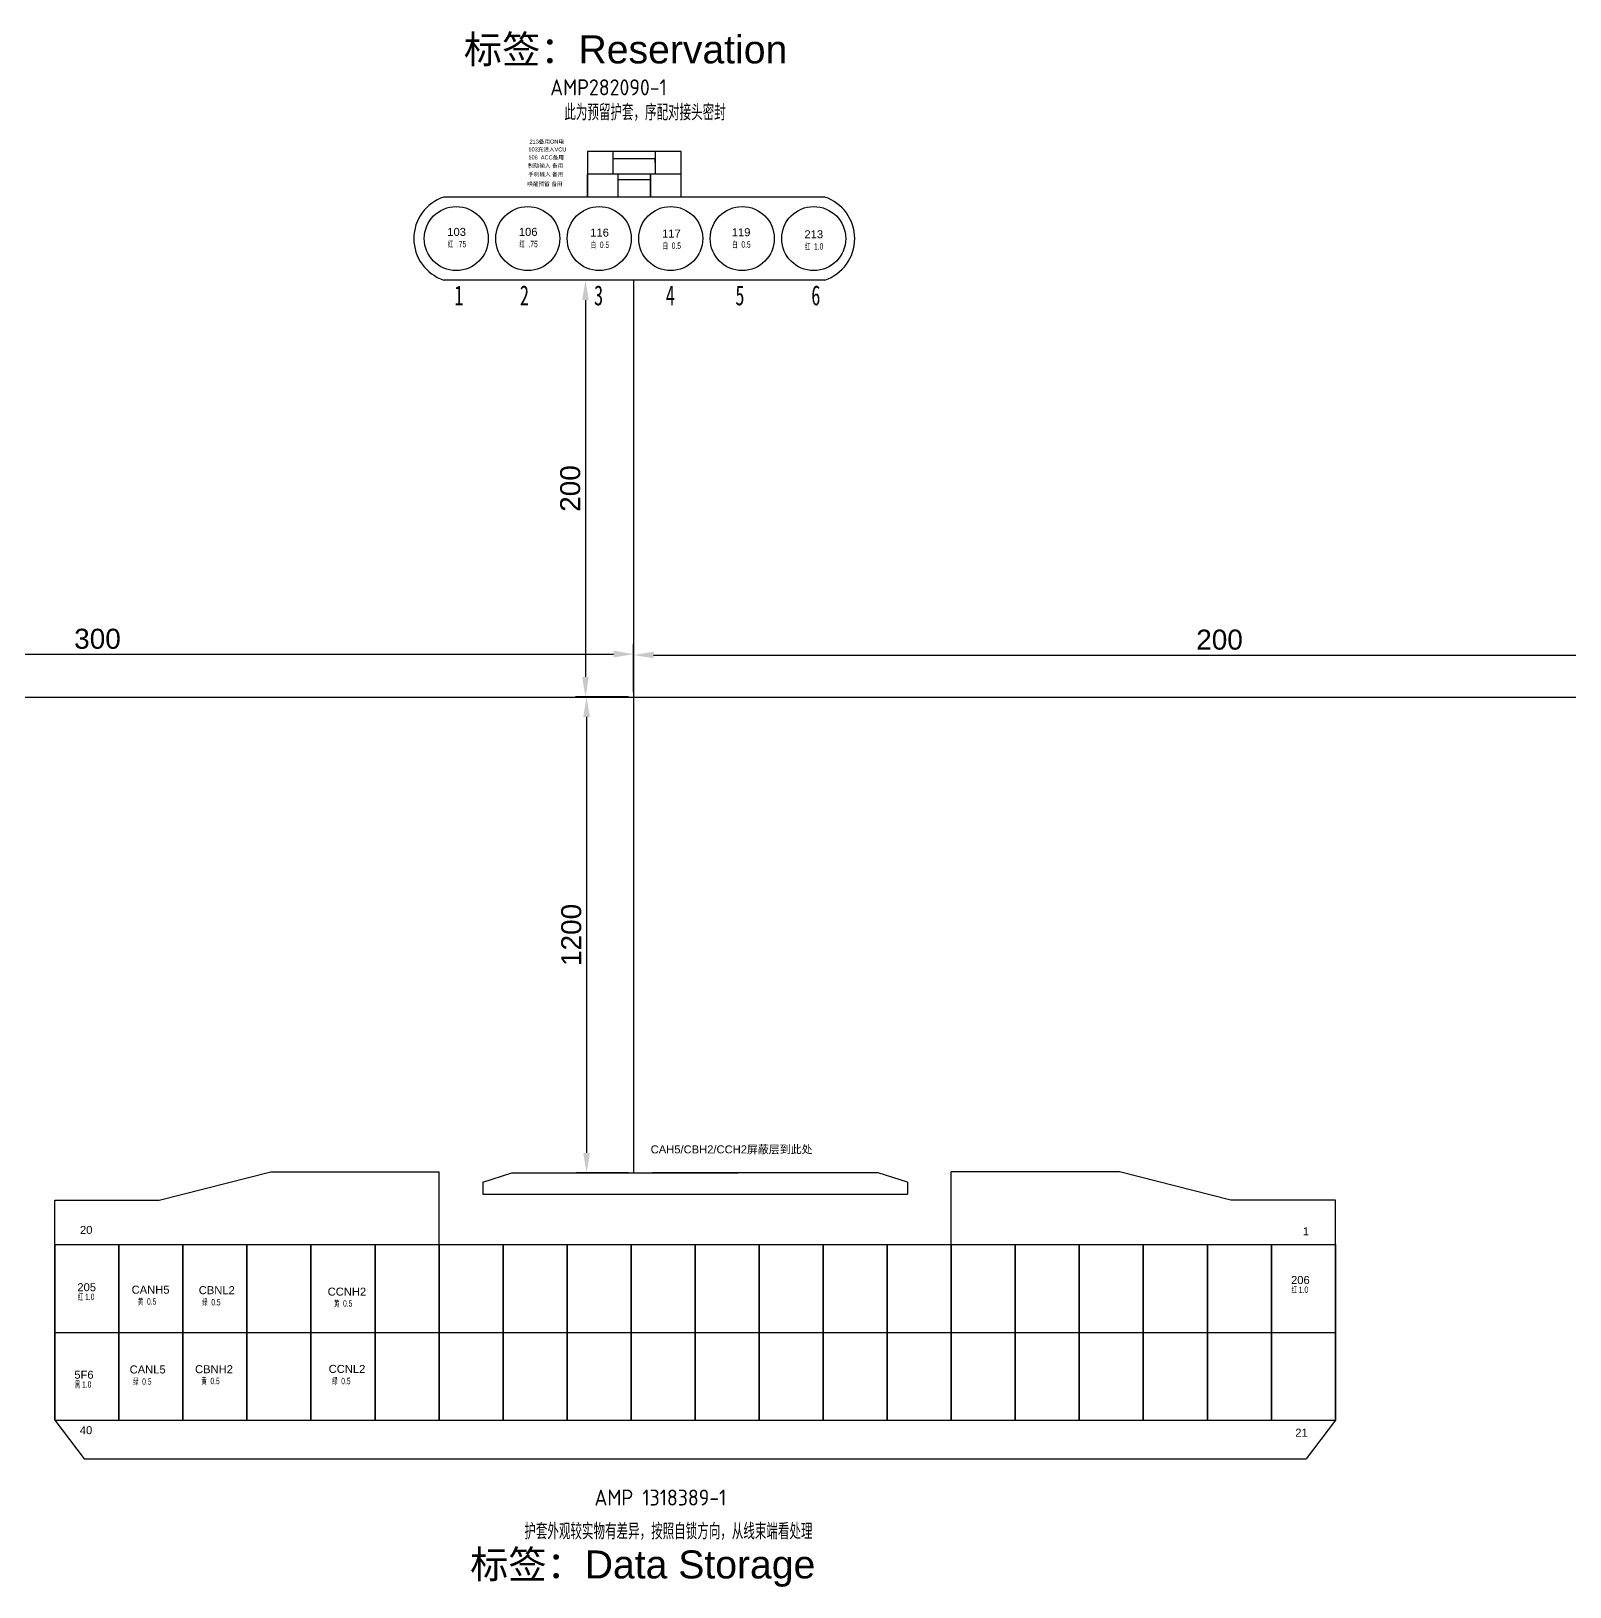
# Model space of a CAD drawing. Header units: millimetres. Extents: x 62 to 1873, y 998 to 1938.
# Drawn here: x 838.3 to 1030.5, y 1200.1 to 1394.5 of the extents above; entities that cross this region are included whole.
import ezdxf

# ---------------------------------------------------------------- set-up
doc = ezdxf.new("R2010")
doc.units = ezdxf.units.MM
doc.layers.add('AM60', color=3, linetype='Continuous', lineweight=25)
doc.layers.add('孔名层', color=1, linetype='Continuous')
doc.layers.add('线色线径', color=1, linetype='Continuous')
doc.styles.add('FST', font='', dxfattribs={"width": 0.67})
doc.styles.add('ISO Proportional', font='isocp.shx', dxfattribs={"bigfont": 'gbcbig.shx'})
doc.styles.get("Standard").update_dxf_attribs({"font": 'arial.ttf'})
doc.styles.get('FST').set_extended_font_data('FangSong_GB2312')
doc.dimstyles.new('ISO-25', dxfattribs={"dimtxt": 2.5, "dimasz": 2.5, "dimexe": 1.25, "dimexo": 0.625, "dimtad": 1, "dimtxsty": 'Standard', "dimcen": 2.5, "dimadec": 0, "dimazin": 0, "dimtfac": 1, "dimtmove": 0, "dimatfit": 3, "dimfxl": 1, "dimarcsym": 0})

# ---------------------------------------------------------------- blocks, each defined once
blk = doc.blocks.new('A$C39e1c2a3')
at = {"color": 3}
for p, q in [((13.05, 32.3), (26.99, 35.83)), ((26.99, 35.83), (48, 35.83)), ((48, 26.75), (48, 35.83)), ((53.46, 34.57), (57.11, 35.72)), ((57.11, 35.72), (85.34, 35.72)), ((102.89, 35.72), (74.66, 35.72)), ((106.54, 34.57), (102.89, 35.72)), ((112, 26.75), (112, 35.83)), ((133.01, 35.83), (112, 35.83)), ((146.95, 32.3), (133.01, 35.83)), ((53.46, 34.57), (53.46, 33.08)), ((106.54, 33.08), (53.46, 33.08)), ((106.54, 34.57), (106.54, 33.08)), ((0, 32.3), (3.74, 32.3)), ((0, 26.75), (0, 32.3)), ((3.74, 32.3), (13.05, 32.3)), ((156.26, 32.3), (146.95, 32.3)), ((160, 32.3), (156.26, 32.3)), ((160, 26.75), (160, 32.3)), ((0, 15.78), (0, 26.75)), ((0, 26.75), (0, 15.78)), ((0, 15.78), (0, 26.75)), ((0, 26.75), (0, 15.78)), ((0, 26.75), (0, 15.78)), ((0, 15.78), (0, 26.75)), ((0, 26.75), (0, 15.78)), ((0, 15.78), (0, 26.75)), ((0, 26.75), (0, 15.78)), ((0, 26.75), (0, 15.78)), ((0, 15.78), (0, 26.75)), ((0, 26.75), (0, 15.78)), ((0, 15.78), (0, 26.75)), ((0, 26.75), (0, 15.78)), ((0, 26.75), (0, 15.78)), ((8, 26.75), (0, 26.75)), ((8, 15.78), (8, 26.75)), ((8, 26.75), (8, 15.78)), ((8, 15.78), (8, 26.75)), ((8, 26.75), (8, 15.78)), ((8, 26.75), (8, 15.78)), ((8, 15.78), (8, 26.75)), ((8, 26.75), (8, 15.78)), ((8, 15.78), (8, 26.75)), ((8, 26.75), (8, 15.78)), ((8, 26.75), (8, 15.78)), ((8, 15.78), (8, 26.75)), ((8, 26.75), (8, 15.78)), ((8, 15.78), (8, 26.75)), ((8, 26.75), (8, 15.78)), ((8, 26.75), (8, 15.78)), ((8, 15.78), (8, 26.75)), ((8, 26.75), (8, 15.78)), ((8, 15.78), (8, 26.75)), ((8, 26.75), (8, 15.78)), ((8, 26.75), (8, 15.78)), ((16, 26.75), (8, 26.75)), ((16, 15.78), (16, 26.75)), ((16, 26.75), (16, 15.78)), ((16, 15.78), (16, 26.75)), ((16, 26.75), (16, 15.78)), ((16, 26.75), (16, 15.78)), ((16, 15.78), (16, 26.75)), ((16, 26.75), (16, 15.78)), ((16, 15.78), (16, 26.75)), ((16, 26.75), (16, 15.78)), ((16, 26.75), (16, 15.78)), ((16, 15.78), (16, 26.75)), ((16, 26.75), (16, 15.78)), ((16, 15.78), (16, 26.75)), ((16, 26.75), (16, 15.78)), ((16, 26.75), (16, 15.78)), ((16, 15.78), (16, 26.75)), ((16, 26.75), (16, 15.78)), ((16, 15.78), (16, 26.75)), ((16, 26.75), (16, 15.78)), ((16, 26.75), (16, 15.78)), ((24, 26.75), (16, 26.75)), ((24, 15.78), (24, 26.75)), ((24, 26.75), (24, 15.78)), ((24, 15.78), (24, 26.75)), ((24, 26.75), (24, 15.78)), ((24, 26.75), (24, 15.78)), ((24, 15.78), (24, 26.75)), ((24, 26.75), (24, 15.78)), ((24, 15.78), (24, 26.75)), ((24, 26.75), (24, 15.78)), ((24, 26.75), (24, 15.78)), ((24, 15.78), (24, 26.75)), ((24, 26.75), (24, 15.78)), ((24, 15.78), (24, 26.75)), ((24, 26.75), (24, 15.78)), ((24, 26.75), (24, 15.78)), ((24, 15.78), (24, 26.75)), ((24, 26.75), (24, 15.78)), ((24, 15.78), (24, 26.75)), ((24, 26.75), (24, 15.78)), ((24, 26.75), (24, 15.78)), ((32, 26.75), (24, 26.75)), ((32, 15.78), (32, 26.75)), ((32, 26.75), (32, 15.78)), ((32, 15.78), (32, 26.75)), ((32, 26.75), (32, 15.78)), ((32, 26.75), (32, 15.78)), ((32, 15.78), (32, 26.75)), ((32, 26.75), (32, 15.78)), ((32, 15.78), (32, 26.75)), ((32, 26.75), (32, 15.78)), ((32, 26.75), (32, 15.78)), ((32, 15.78), (32, 26.75)), ((32, 26.75), (32, 15.78)), ((32, 15.78), (32, 26.75)), ((32, 26.75), (32, 15.78)), ((32, 26.75), (32, 15.78)), ((32, 15.78), (32, 26.75)), ((32, 26.75), (32, 15.78)), ((32, 15.78), (32, 26.75)), ((32, 26.75), (32, 15.78)), ((32, 26.75), (32, 15.78)), ((40, 26.75), (32, 26.75)), ((40, 15.78), (40, 26.75)), ((40, 26.75), (40, 15.78)), ((40, 15.78), (40, 26.75)), ((40, 26.75), (40, 15.78)), ((40, 26.75), (40, 15.78)), ((40, 15.78), (40, 26.75)), ((40, 26.75), (40, 15.78)), ((40, 15.78), (40, 26.75)), ((40, 26.75), (40, 15.78)), ((40, 26.75), (40, 15.78)), ((40, 15.78), (40, 26.75)), ((40, 26.75), (40, 15.78)), ((40, 15.78), (40, 26.75)), ((40, 26.75), (40, 15.78)), ((40, 26.75), (40, 15.78)), ((40, 15.78), (40, 26.75)), ((40, 26.75), (40, 15.78)), ((40, 15.78), (40, 26.75)), ((40, 26.75), (40, 15.78)), ((40, 26.75), (40, 15.78)), ((48, 26.75), (40, 26.75)), ((48, 15.78), (48, 26.75)), ((48, 26.75), (48, 15.78)), ((48, 15.78), (48, 26.75)), ((48, 26.75), (48, 15.78)), ((48, 26.75), (48, 15.78)), ((48, 15.78), (48, 26.75)), ((48, 26.75), (48, 15.78)), ((48, 15.78), (48, 26.75)), ((48, 26.75), (48, 15.78)), ((48, 26.75), (48, 15.78)), ((48, 15.78), (48, 26.75)), ((48, 26.75), (48, 15.78)), ((48, 15.78), (48, 26.75)), ((48, 26.75), (48, 15.78)), ((48, 26.75), (48, 15.78)), ((48, 15.78), (48, 26.75)), ((48, 26.75), (48, 15.78)), ((48, 15.78), (48, 26.75)), ((48, 26.75), (48, 15.78)), ((48, 26.75), (48, 15.78)), ((56, 26.75), (48, 26.75)), ((56, 15.78), (56, 26.75)), ((56, 26.75), (56, 15.78)), ((56, 15.78), (56, 26.75)), ((56, 26.75), (56, 15.78)), ((56, 26.75), (56, 15.78)), ((56, 15.78), (56, 26.75)), ((56, 26.75), (56, 15.78)), ((56, 15.78), (56, 26.75)), ((56, 26.75), (56, 15.78)), ((56, 26.75), (56, 15.78)), ((56, 15.78), (56, 26.75)), ((56, 26.75), (56, 15.78)), ((56, 15.78), (56, 26.75)), ((56, 26.75), (56, 15.78)), ((56, 26.75), (56, 15.78)), ((56, 15.78), (56, 26.75)), ((56, 26.75), (56, 15.78)), ((56, 15.78), (56, 26.75)), ((56, 26.75), (56, 15.78)), ((56, 26.75), (56, 15.78)), ((64, 26.75), (56, 26.75)), ((64, 15.78), (64, 26.75)), ((64, 26.75), (64, 15.78)), ((64, 15.78), (64, 26.75)), ((64, 26.75), (64, 15.78)), ((64, 26.75), (64, 15.78)), ((64, 15.78), (64, 26.75)), ((64, 26.75), (64, 15.78)), ((64, 15.78), (64, 26.75)), ((64, 26.75), (64, 15.78)), ((64, 26.75), (64, 15.78)), ((64, 15.78), (64, 26.75)), ((64, 26.75), (64, 15.78)), ((64, 15.78), (64, 26.75)), ((64, 26.75), (64, 15.78)), ((64, 26.75), (64, 15.78)), ((64, 15.78), (64, 26.75)), ((64, 26.75), (64, 15.78)), ((64, 15.78), (64, 26.75)), ((64, 26.75), (64, 15.78)), ((64, 26.75), (64, 15.78)), ((72, 26.75), (64, 26.75)), ((72, 15.78), (72, 26.75)), ((72, 26.75), (72, 15.78)), ((72, 15.78), (72, 26.75)), ((72, 26.75), (72, 15.78)), ((72, 26.75), (72, 15.78)), ((72, 15.78), (72, 26.75)), ((72, 26.75), (72, 15.78)), ((72, 15.78), (72, 26.75)), ((72, 26.75), (72, 15.78)), ((72, 26.75), (72, 15.78)), ((72, 15.78), (72, 26.75)), ((72, 26.75), (72, 15.78)), ((72, 15.78), (72, 26.75)), ((72, 26.75), (72, 15.78)), ((72, 26.75), (72, 15.78)), ((72, 15.78), (72, 26.75)), ((72, 26.75), (72, 15.78)), ((72, 15.78), (72, 26.75)), ((72, 26.75), (72, 15.78)), ((72, 26.75), (72, 15.78)), ((80, 26.75), (72, 26.75)), ((80, 15.78), (80, 26.75)), ((80, 26.75), (80, 15.78)), ((80, 15.78), (80, 26.75)), ((80, 26.75), (80, 15.78)), ((80, 26.75), (80, 15.78)), ((80, 15.78), (80, 26.75)), ((80, 26.75), (80, 15.78)), ((80, 15.78), (80, 26.75)), ((80, 26.75), (80, 15.78)), ((80, 26.75), (80, 15.78)), ((80, 15.78), (80, 26.75)), ((80, 26.75), (80, 15.78)), ((80, 15.78), (80, 26.75)), ((80, 26.75), (80, 15.78)), ((80, 26.75), (80, 15.78)), ((80, 15.78), (80, 26.75)), ((80, 26.75), (80, 15.78)), ((80, 15.78), (80, 26.75)), ((80, 26.75), (80, 15.78)), ((80, 26.75), (80, 15.78)), ((88, 26.75), (80, 26.75)), ((88, 15.78), (88, 26.75)), ((88, 26.75), (88, 15.78)), ((88, 15.78), (88, 26.75)), ((88, 26.75), (88, 15.78)), ((88, 26.75), (88, 15.78)), ((88, 15.78), (88, 26.75)), ((88, 26.75), (88, 15.78)), ((88, 15.78), (88, 26.75)), ((88, 26.75), (88, 15.78)), ((88, 26.75), (88, 15.78)), ((88, 15.78), (88, 26.75)), ((88, 26.75), (88, 15.78)), ((88, 15.78), (88, 26.75)), ((88, 26.75), (88, 15.78)), ((88, 26.75), (88, 15.78)), ((88, 15.78), (88, 26.75)), ((88, 26.75), (88, 15.78)), ((88, 15.78), (88, 26.75)), ((88, 26.75), (88, 15.78)), ((88, 26.75), (88, 15.78)), ((96, 26.75), (88, 26.75)), ((96, 15.78), (96, 26.75)), ((96, 26.75), (96, 15.78)), ((96, 15.78), (96, 26.75)), ((96, 26.75), (96, 15.78)), ((96, 26.75), (96, 15.78)), ((96, 15.78), (96, 26.75)), ((96, 26.75), (96, 15.78)), ((96, 15.78), (96, 26.75)), ((96, 26.75), (96, 15.78)), ((96, 26.75), (96, 15.78)), ((96, 15.78), (96, 26.75)), ((96, 26.75), (96, 15.78)), ((96, 15.78), (96, 26.75)), ((96, 26.75), (96, 15.78)), ((96, 26.75), (96, 15.78)), ((96, 15.78), (96, 26.75)), ((96, 26.75), (96, 15.78)), ((96, 15.78), (96, 26.75)), ((96, 26.75), (96, 15.78)), ((96, 26.75), (96, 15.78)), ((104, 26.75), (96, 26.75)), ((104, 15.78), (104, 26.75)), ((104, 26.75), (104, 15.78)), ((104, 15.78), (104, 26.75)), ((104, 26.75), (104, 15.78)), ((104, 26.75), (104, 15.78)), ((104, 15.78), (104, 26.75)), ((104, 26.75), (104, 15.78)), ((104, 15.78), (104, 26.75)), ((104, 26.75), (104, 15.78)), ((104, 26.75), (104, 15.78)), ((104, 15.78), (104, 26.75)), ((104, 26.75), (104, 15.78)), ((104, 15.78), (104, 26.75)), ((104, 26.75), (104, 15.78)), ((104, 26.75), (104, 15.78)), ((104, 15.78), (104, 26.75)), ((104, 26.75), (104, 15.78)), ((104, 15.78), (104, 26.75)), ((104, 26.75), (104, 15.78)), ((104, 26.75), (104, 15.78)), ((112, 26.75), (104, 26.75)), ((112, 15.78), (112, 26.75)), ((112, 26.75), (112, 15.78)), ((112, 15.78), (112, 26.75)), ((112, 26.75), (112, 15.78)), ((112, 26.75), (112, 15.78)), ((112, 15.78), (112, 26.75)), ((112, 26.75), (112, 15.78)), ((112, 15.78), (112, 26.75)), ((112, 26.75), (112, 15.78)), ((112, 26.75), (112, 15.78)), ((112, 15.78), (112, 26.75)), ((112, 26.75), (112, 15.78)), ((112, 15.78), (112, 26.75)), ((112, 26.75), (112, 15.78)), ((112, 26.75), (112, 15.78)), ((112, 15.78), (112, 26.75)), ((112, 26.75), (112, 15.78)), ((112, 15.78), (112, 26.75)), ((112, 26.75), (112, 15.78)), ((112, 26.75), (112, 15.78)), ((120, 26.75), (112, 26.75)), ((120, 15.78), (120, 26.75)), ((120, 26.75), (120, 15.78)), ((120, 15.78), (120, 26.75)), ((120, 26.75), (120, 15.78)), ((120, 26.75), (120, 15.78)), ((120, 15.78), (120, 26.75)), ((120, 26.75), (120, 15.78)), ((120, 15.78), (120, 26.75)), ((120, 26.75), (120, 15.78)), ((120, 26.75), (120, 15.78)), ((120, 15.78), (120, 26.75)), ((120, 26.75), (120, 15.78)), ((120, 15.78), (120, 26.75)), ((120, 26.75), (120, 15.78)), ((120, 26.75), (120, 15.78)), ((120, 15.78), (120, 26.75)), ((120, 26.75), (120, 15.78)), ((120, 15.78), (120, 26.75)), ((120, 26.75), (120, 15.78)), ((120, 26.75), (120, 15.78)), ((128, 26.75), (120, 26.75)), ((128, 15.78), (128, 26.75)), ((128, 26.75), (128, 15.78)), ((128, 15.78), (128, 26.75)), ((128, 26.75), (128, 15.78)), ((128, 26.75), (128, 15.78)), ((128, 15.78), (128, 26.75)), ((128, 26.75), (128, 15.78)), ((128, 15.78), (128, 26.75)), ((128, 26.75), (128, 15.78)), ((128, 26.75), (128, 15.78)), ((128, 15.78), (128, 26.75)), ((128, 26.75), (128, 15.78)), ((128, 15.78), (128, 26.75)), ((128, 26.75), (128, 15.78)), ((128, 26.75), (128, 15.78)), ((128, 15.78), (128, 26.75)), ((128, 26.75), (128, 15.78)), ((128, 15.78), (128, 26.75)), ((128, 26.75), (128, 15.78)), ((128, 26.75), (128, 15.78)), ((136, 26.75), (128, 26.75)), ((136, 15.78), (136, 26.75)), ((136, 26.75), (136, 15.78)), ((136, 15.78), (136, 26.75)), ((136, 26.75), (136, 15.78)), ((136, 26.75), (136, 15.78)), ((136, 15.78), (136, 26.75)), ((136, 26.75), (136, 15.78)), ((136, 15.78), (136, 26.75)), ((136, 26.75), (136, 15.78)), ((136, 26.75), (136, 15.78)), ((136, 15.78), (136, 26.75)), ((136, 26.75), (136, 15.78)), ((136, 15.78), (136, 26.75)), ((136, 26.75), (136, 15.78)), ((136, 26.75), (136, 15.78)), ((136, 15.78), (136, 26.75)), ((136, 26.75), (136, 15.78)), ((136, 15.78), (136, 26.75)), ((136, 26.75), (136, 15.78)), ((136, 26.75), (136, 15.78)), ((144, 15.78), (144, 26.75)), ((144, 26.75), (144, 15.78)), ((144, 15.78), (144, 26.75)), ((144, 26.75), (144, 15.78)), ((144, 26.75), (144, 15.78)), ((144, 15.78), (144, 26.75)), ((144, 26.75), (144, 15.78)), ((144, 15.78), (144, 26.75)), ((144, 26.75), (144, 15.78)), ((144, 26.75), (144, 15.78)), ((144, 15.78), (144, 26.75)), ((144, 26.75), (144, 15.78)), ((144, 15.78), (144, 26.75)), ((144, 26.75), (144, 15.78)), ((144, 26.75), (144, 15.78)), ((144, 15.78), (144, 26.75)), ((144, 26.75), (144, 15.78)), ((144, 15.78), (144, 26.75)), ((144, 26.75), (144, 15.78)), ((144, 26.75), (144, 15.78)), ((152, 26.75), (144, 26.75)), ((152, 15.78), (152, 26.75)), ((152, 26.75), (152, 15.78)), ((152, 15.78), (152, 26.75)), ((152, 26.75), (152, 15.78)), ((152, 26.75), (152, 15.78)), ((152, 15.78), (152, 26.75)), ((152, 26.75), (152, 15.78)), ((152, 15.78), (152, 26.75)), ((152, 26.75), (152, 15.78)), ((152, 26.75), (152, 15.78)), ((152, 15.78), (152, 26.75)), ((152, 26.75), (152, 15.78)), ((152, 15.78), (152, 26.75)), ((152, 26.75), (152, 15.78)), ((152, 26.75), (152, 15.78)), ((152, 15.78), (152, 26.75)), ((152, 26.75), (152, 15.78)), ((152, 15.78), (152, 26.75)), ((152, 26.75), (152, 15.78)), ((152, 26.75), (152, 15.78)), ((160, 26.75), (152, 26.75)), ((160, 15.78), (160, 26.75)), ((160, 26.75), (160, 15.78)), ((160, 15.78), (160, 26.75)), ((160, 26.75), (160, 15.78)), ((160, 26.75), (160, 15.78)), ((8, 15.78), (0, 15.78)), ((0, 15.78), (0, 4.82)), ((0, 4.82), (0, 15.78)), ((0, 15.78), (0, 4.82)), ((0, 4.82), (0, 15.78)), ((0, 4.82), (0, 15.78)), ((8, 15.78), (0, 15.78)), ((0, 15.78), (0, 4.82)), ((0, 4.82), (0, 15.78)), ((0, 15.78), (0, 4.82)), ((0, 4.82), (0, 15.78)), ((0, 4.82), (0, 15.78)), ((0, 15.78), (0, 4.82)), ((0, 4.82), (0, 15.78)), ((0, 15.78), (0, 4.82)), ((0, 4.82), (0, 15.78)), ((0, 4.82), (0, 15.78)), ((8, 15.78), (0, 15.78)), ((8, 15.78), (0, 15.78)), ((8, 15.78), (8, 4.82)), ((8, 4.82), (8, 15.78)), ((8, 15.78), (8, 4.82)), ((8, 4.82), (8, 15.78)), ((8, 4.82), (8, 15.78)), ((16, 15.78), (8, 15.78)), ((8, 15.78), (8, 4.82)), ((8, 4.82), (8, 15.78)), ((8, 15.78), (8, 4.82)), ((8, 4.82), (8, 15.78)), ((8, 4.82), (8, 15.78)), ((16, 15.78), (8, 15.78)), ((8, 15.78), (8, 4.82)), ((8, 4.82), (8, 15.78)), ((8, 15.78), (8, 4.82)), ((8, 4.82), (8, 15.78)), ((8, 4.82), (8, 15.78)), ((8, 15.78), (8, 4.82)), ((8, 4.82), (8, 15.78)), ((8, 15.78), (8, 4.82)), ((8, 4.82), (8, 15.78)), ((8, 4.82), (8, 15.78)), ((16, 15.78), (8, 15.78)), ((16, 15.78), (8, 15.78)), ((16, 15.78), (16, 4.82)), ((16, 4.82), (16, 15.78)), ((16, 15.78), (16, 4.82)), ((16, 4.82), (16, 15.78)), ((16, 4.82), (16, 15.78)), ((24, 15.78), (16, 15.78)), ((16, 15.78), (16, 4.82)), ((16, 4.82), (16, 15.78)), ((16, 15.78), (16, 4.82)), ((16, 4.82), (16, 15.78)), ((16, 4.82), (16, 15.78)), ((24, 15.78), (16, 15.78)), ((16, 15.78), (16, 4.82)), ((16, 4.82), (16, 15.78)), ((16, 15.78), (16, 4.82)), ((16, 4.82), (16, 15.78)), ((16, 4.82), (16, 15.78)), ((16, 15.78), (16, 4.82)), ((16, 4.82), (16, 15.78)), ((16, 15.78), (16, 4.82)), ((16, 4.82), (16, 15.78)), ((16, 4.82), (16, 15.78)), ((24, 15.78), (16, 15.78)), ((24, 15.78), (16, 15.78)), ((24, 15.78), (24, 4.82)), ((24, 4.82), (24, 15.78)), ((24, 15.78), (24, 4.82)), ((24, 4.82), (24, 15.78)), ((24, 4.82), (24, 15.78)), ((32, 15.78), (24, 15.78)), ((24, 15.78), (24, 4.82)), ((24, 4.82), (24, 15.78)), ((24, 15.78), (24, 4.82)), ((24, 4.82), (24, 15.78)), ((24, 4.82), (24, 15.78)), ((32, 15.78), (24, 15.78)), ((24, 15.78), (24, 4.82)), ((24, 4.82), (24, 15.78)), ((24, 15.78), (24, 4.82)), ((24, 4.82), (24, 15.78)), ((24, 4.82), (24, 15.78)), ((24, 15.78), (24, 4.82)), ((24, 4.82), (24, 15.78)), ((24, 15.78), (24, 4.82)), ((24, 4.82), (24, 15.78)), ((24, 4.82), (24, 15.78)), ((32, 15.78), (24, 15.78)), ((32, 15.78), (24, 15.78)), ((32, 15.78), (32, 4.82)), ((32, 4.82), (32, 15.78)), ((32, 15.78), (32, 4.82)), ((32, 4.82), (32, 15.78)), ((32, 4.82), (32, 15.78)), ((40, 15.78), (32, 15.78)), ((32, 15.78), (32, 4.82)), ((32, 4.82), (32, 15.78)), ((32, 15.78), (32, 4.82)), ((32, 4.82), (32, 15.78)), ((32, 4.82), (32, 15.78)), ((40, 15.78), (32, 15.78)), ((32, 15.78), (32, 4.82)), ((32, 4.82), (32, 15.78)), ((32, 15.78), (32, 4.82)), ((32, 4.82), (32, 15.78)), ((32, 4.82), (32, 15.78)), ((32, 15.78), (32, 4.82)), ((32, 4.82), (32, 15.78)), ((32, 15.78), (32, 4.82)), ((32, 4.82), (32, 15.78)), ((32, 4.82), (32, 15.78)), ((40, 15.78), (32, 15.78)), ((40, 15.78), (32, 15.78)), ((40, 15.78), (40, 4.82)), ((40, 4.82), (40, 15.78)), ((40, 15.78), (40, 4.82)), ((40, 4.82), (40, 15.78)), ((40, 4.82), (40, 15.78)), ((48, 15.78), (40, 15.78)), ((40, 15.78), (40, 4.82)), ((40, 4.82), (40, 15.78)), ((40, 15.78), (40, 4.82)), ((40, 4.82), (40, 15.78)), ((40, 4.82), (40, 15.78)), ((48, 15.78), (40, 15.78)), ((40, 15.78), (40, 4.82)), ((40, 4.82), (40, 15.78)), ((40, 15.78), (40, 4.82)), ((40, 4.82), (40, 15.78)), ((40, 4.82), (40, 15.78)), ((40, 15.78), (40, 4.82)), ((40, 4.82), (40, 15.78)), ((40, 15.78), (40, 4.82)), ((40, 4.82), (40, 15.78)), ((40, 4.82), (40, 15.78)), ((48, 15.78), (40, 15.78)), ((48, 15.78), (40, 15.78)), ((48, 15.78), (48, 4.82)), ((48, 4.82), (48, 15.78)), ((48, 15.78), (48, 4.82)), ((48, 4.82), (48, 15.78)), ((48, 4.82), (48, 15.78)), ((56, 15.78), (48, 15.78)), ((48, 15.78), (48, 4.82)), ((48, 4.82), (48, 15.78)), ((48, 15.78), (48, 4.82)), ((48, 4.82), (48, 15.78)), ((48, 4.82), (48, 15.78)), ((56, 15.78), (48, 15.78)), ((48, 15.78), (48, 4.82)), ((48, 4.82), (48, 15.78)), ((48, 15.78), (48, 4.82)), ((48, 4.82), (48, 15.78)), ((48, 4.82), (48, 15.78)), ((48, 15.78), (48, 4.82)), ((48, 4.82), (48, 15.78)), ((48, 15.78), (48, 4.82)), ((48, 4.82), (48, 15.78)), ((48, 4.82), (48, 15.78)), ((56, 15.78), (48, 15.78)), ((56, 15.78), (48, 15.78)), ((56, 15.78), (56, 4.82)), ((56, 4.82), (56, 15.78)), ((56, 15.78), (56, 4.82)), ((56, 4.82), (56, 15.78)), ((56, 4.82), (56, 15.78)), ((64, 15.78), (56, 15.78)), ((56, 15.78), (56, 4.82)), ((56, 4.82), (56, 15.78)), ((56, 15.78), (56, 4.82)), ((56, 4.82), (56, 15.78)), ((56, 4.82), (56, 15.78)), ((64, 15.78), (56, 15.78)), ((56, 15.78), (56, 4.82)), ((56, 4.82), (56, 15.78)), ((56, 15.78), (56, 4.82)), ((56, 4.82), (56, 15.78)), ((56, 4.82), (56, 15.78)), ((56, 15.78), (56, 4.82)), ((56, 4.82), (56, 15.78)), ((56, 15.78), (56, 4.82)), ((56, 4.82), (56, 15.78)), ((56, 4.82), (56, 15.78)), ((64, 15.78), (56, 15.78)), ((64, 15.78), (56, 15.78)), ((64, 15.78), (64, 4.82)), ((64, 4.82), (64, 15.78)), ((64, 15.78), (64, 4.82)), ((64, 4.82), (64, 15.78)), ((64, 4.82), (64, 15.78)), ((72, 15.78), (64, 15.78)), ((64, 15.78), (64, 4.82)), ((64, 4.82), (64, 15.78)), ((64, 15.78), (64, 4.82)), ((64, 4.82), (64, 15.78)), ((64, 4.82), (64, 15.78)), ((72, 15.78), (64, 15.78)), ((64, 15.78), (64, 4.82)), ((64, 4.82), (64, 15.78)), ((64, 15.78), (64, 4.82)), ((64, 4.82), (64, 15.78)), ((64, 4.82), (64, 15.78)), ((64, 15.78), (64, 4.82)), ((64, 4.82), (64, 15.78)), ((64, 15.78), (64, 4.82)), ((64, 4.82), (64, 15.78)), ((64, 4.82), (64, 15.78)), ((72, 15.78), (64, 15.78)), ((72, 15.78), (64, 15.78)), ((72, 15.78), (72, 4.82)), ((72, 4.82), (72, 15.78)), ((72, 15.78), (72, 4.82)), ((72, 4.82), (72, 15.78)), ((72, 4.82), (72, 15.78)), ((80, 15.78), (72, 15.78)), ((72, 15.78), (72, 4.82)), ((72, 4.82), (72, 15.78)), ((72, 15.78), (72, 4.82)), ((72, 4.82), (72, 15.78)), ((72, 4.82), (72, 15.78)), ((80, 15.78), (72, 15.78)), ((72, 15.78), (72, 4.82)), ((72, 4.82), (72, 15.78)), ((72, 15.78), (72, 4.82)), ((72, 4.82), (72, 15.78)), ((72, 4.82), (72, 15.78)), ((72, 15.78), (72, 4.82)), ((72, 4.82), (72, 15.78)), ((72, 15.78), (72, 4.82)), ((72, 4.82), (72, 15.78)), ((72, 4.82), (72, 15.78)), ((80, 15.78), (72, 15.78)), ((80, 15.78), (72, 15.78)), ((80, 15.78), (80, 4.82)), ((80, 4.82), (80, 15.78)), ((80, 15.78), (80, 4.82)), ((80, 4.82), (80, 15.78)), ((80, 4.82), (80, 15.78)), ((88, 15.78), (80, 15.78)), ((80, 15.78), (80, 4.82)), ((80, 4.82), (80, 15.78)), ((80, 15.78), (80, 4.82)), ((80, 4.82), (80, 15.78)), ((80, 4.82), (80, 15.78)), ((88, 15.78), (80, 15.78)), ((80, 15.78), (80, 4.82)), ((80, 4.82), (80, 15.78)), ((80, 15.78), (80, 4.82)), ((80, 4.82), (80, 15.78)), ((80, 4.82), (80, 15.78)), ((80, 15.78), (80, 4.82)), ((80, 4.82), (80, 15.78)), ((80, 15.78), (80, 4.82)), ((80, 4.82), (80, 15.78)), ((80, 4.82), (80, 15.78)), ((88, 15.78), (80, 15.78)), ((88, 15.78), (80, 15.78)), ((88, 15.78), (88, 4.82)), ((88, 4.82), (88, 15.78)), ((88, 15.78), (88, 4.82)), ((88, 4.82), (88, 15.78)), ((88, 4.82), (88, 15.78)), ((96, 15.78), (88, 15.78)), ((88, 15.78), (88, 4.82)), ((88, 4.82), (88, 15.78)), ((88, 15.78), (88, 4.82)), ((88, 4.82), (88, 15.78)), ((88, 4.82), (88, 15.78)), ((96, 15.78), (88, 15.78)), ((88, 15.78), (88, 4.82)), ((88, 4.82), (88, 15.78)), ((88, 15.78), (88, 4.82)), ((88, 4.82), (88, 15.78)), ((88, 4.82), (88, 15.78)), ((88, 15.78), (88, 4.82)), ((88, 4.82), (88, 15.78)), ((88, 15.78), (88, 4.82)), ((88, 4.82), (88, 15.78)), ((88, 4.82), (88, 15.78)), ((96, 15.78), (88, 15.78)), ((96, 15.78), (88, 15.78)), ((96, 15.78), (96, 4.82)), ((96, 4.82), (96, 15.78)), ((96, 15.78), (96, 4.82)), ((96, 4.82), (96, 15.78)), ((96, 4.82), (96, 15.78)), ((104, 15.78), (96, 15.78)), ((96, 15.78), (96, 4.82)), ((96, 4.82), (96, 15.78)), ((96, 15.78), (96, 4.82)), ((96, 4.82), (96, 15.78)), ((96, 4.82), (96, 15.78)), ((104, 15.78), (96, 15.78)), ((96, 15.78), (96, 4.82)), ((96, 4.82), (96, 15.78)), ((96, 15.78), (96, 4.82)), ((96, 4.82), (96, 15.78)), ((96, 4.82), (96, 15.78)), ((96, 15.78), (96, 4.82)), ((96, 4.82), (96, 15.78)), ((96, 15.78), (96, 4.82)), ((96, 4.82), (96, 15.78)), ((96, 4.82), (96, 15.78)), ((104, 15.78), (96, 15.78)), ((104, 15.78), (96, 15.78)), ((104, 15.78), (104, 4.82)), ((104, 4.82), (104, 15.78)), ((104, 15.78), (104, 4.82)), ((104, 4.82), (104, 15.78)), ((104, 4.82), (104, 15.78)), ((112, 15.78), (104, 15.78)), ((104, 15.78), (104, 4.82)), ((104, 4.82), (104, 15.78)), ((104, 15.78), (104, 4.82)), ((104, 4.82), (104, 15.78)), ((104, 4.82), (104, 15.78)), ((112, 15.78), (104, 15.78)), ((104, 15.78), (104, 4.82)), ((104, 4.82), (104, 15.78)), ((104, 15.78), (104, 4.82)), ((104, 4.82), (104, 15.78)), ((104, 4.82), (104, 15.78)), ((104, 15.78), (104, 4.82)), ((104, 4.82), (104, 15.78)), ((104, 15.78), (104, 4.82)), ((104, 4.82), (104, 15.78)), ((104, 4.82), (104, 15.78)), ((112, 15.78), (104, 15.78)), ((112, 15.78), (104, 15.78)), ((112, 15.78), (112, 4.82)), ((112, 4.82), (112, 15.78)), ((112, 15.78), (112, 4.82)), ((112, 4.82), (112, 15.78)), ((112, 4.82), (112, 15.78)), ((120, 15.78), (112, 15.78)), ((112, 15.78), (112, 4.82)), ((112, 4.82), (112, 15.78)), ((112, 15.78), (112, 4.82)), ((112, 4.82), (112, 15.78)), ((112, 4.82), (112, 15.78)), ((120, 15.78), (112, 15.78)), ((112, 15.78), (112, 4.82)), ((112, 4.82), (112, 15.78)), ((112, 15.78), (112, 4.82)), ((112, 4.82), (112, 15.78)), ((112, 4.82), (112, 15.78)), ((112, 15.78), (112, 4.82)), ((112, 4.82), (112, 15.78)), ((112, 15.78), (112, 4.82)), ((112, 4.82), (112, 15.78)), ((112, 4.82), (112, 15.78)), ((120, 15.78), (112, 15.78)), ((120, 15.78), (112, 15.78)), ((120, 15.78), (120, 4.82)), ((120, 4.82), (120, 15.78)), ((120, 15.78), (120, 4.82)), ((120, 4.82), (120, 15.78)), ((120, 4.82), (120, 15.78)), ((128, 15.78), (120, 15.78)), ((120, 15.78), (120, 4.82)), ((120, 4.82), (120, 15.78)), ((120, 15.78), (120, 4.82)), ((120, 4.82), (120, 15.78)), ((120, 4.82), (120, 15.78)), ((128, 15.78), (120, 15.78)), ((120, 15.78), (120, 4.82)), ((120, 4.82), (120, 15.78)), ((120, 15.78), (120, 4.82)), ((120, 4.82), (120, 15.78)), ((120, 4.82), (120, 15.78)), ((120, 15.78), (120, 4.82)), ((120, 4.82), (120, 15.78)), ((120, 15.78), (120, 4.82)), ((120, 4.82), (120, 15.78)), ((120, 4.82), (120, 15.78)), ((128, 15.78), (120, 15.78)), ((128, 15.78), (120, 15.78)), ((128, 15.78), (128, 4.82)), ((128, 4.82), (128, 15.78)), ((128, 15.78), (128, 4.82)), ((128, 4.82), (128, 15.78)), ((128, 4.82), (128, 15.78)), ((136, 15.78), (128, 15.78)), ((128, 15.78), (128, 4.82)), ((128, 4.82), (128, 15.78)), ((128, 15.78), (128, 4.82)), ((128, 4.82), (128, 15.78)), ((128, 4.82), (128, 15.78)), ((136, 15.78), (128, 15.78)), ((128, 15.78), (128, 4.82)), ((128, 4.82), (128, 15.78)), ((128, 15.78), (128, 4.82)), ((128, 4.82), (128, 15.78)), ((128, 4.82), (128, 15.78)), ((128, 15.78), (128, 4.82)), ((128, 4.82), (128, 15.78)), ((128, 15.78), (128, 4.82)), ((128, 4.82), (128, 15.78)), ((128, 4.82), (128, 15.78)), ((136, 15.78), (128, 15.78)), ((136, 15.78), (128, 15.78)), ((136, 15.78), (136, 4.82)), ((136, 4.82), (136, 15.78)), ((136, 15.78), (136, 4.82)), ((136, 4.82), (136, 15.78)), ((136, 4.82), (136, 15.78)), ((144, 15.78), (136, 15.78)), ((136, 15.78), (136, 4.82)), ((136, 4.82), (136, 15.78)), ((136, 15.78), (136, 4.82)), ((136, 4.82), (136, 15.78)), ((136, 4.82), (136, 15.78)), ((144, 15.78), (136, 15.78)), ((136, 15.78), (136, 4.82)), ((136, 4.82), (136, 15.78)), ((136, 15.78), (136, 4.82)), ((136, 4.82), (136, 15.78)), ((136, 4.82), (136, 15.78)), ((136, 15.78), (136, 4.82)), ((136, 4.82), (136, 15.78)), ((136, 15.78), (136, 4.82)), ((136, 4.82), (136, 15.78)), ((136, 4.82), (136, 15.78)), ((144, 15.78), (136, 15.78)), ((144, 15.78), (136, 15.78)), ((144, 15.78), (144, 4.82)), ((144, 4.82), (144, 15.78)), ((144, 15.78), (144, 4.82)), ((144, 4.82), (144, 15.78)), ((144, 4.82), (144, 15.78)), ((152, 15.78), (144, 15.78)), ((144, 15.78), (144, 4.82)), ((144, 4.82), (144, 15.78)), ((144, 15.78), (144, 4.82)), ((144, 4.82), (144, 15.78)), ((144, 4.82), (144, 15.78)), ((152, 15.78), (144, 15.78)), ((144, 15.78), (144, 4.82)), ((144, 4.82), (144, 15.78)), ((144, 15.78), (144, 4.82)), ((144, 4.82), (144, 15.78)), ((144, 4.82), (144, 15.78)), ((144, 15.78), (144, 4.82)), ((144, 4.82), (144, 15.78)), ((144, 15.78), (144, 4.82)), ((144, 4.82), (144, 15.78)), ((144, 4.82), (144, 15.78)), ((152, 15.78), (144, 15.78)), ((152, 15.78), (144, 15.78)), ((152, 15.78), (152, 4.82)), ((152, 4.82), (152, 15.78)), ((152, 15.78), (152, 4.82)), ((152, 4.82), (152, 15.78)), ((152, 4.82), (152, 15.78)), ((160, 15.78), (152, 15.78)), ((152, 15.78), (152, 4.82)), ((152, 4.82), (152, 15.78)), ((152, 15.78), (152, 4.82)), ((152, 4.82), (152, 15.78)), ((152, 4.82), (152, 15.78)), ((160, 15.78), (152, 15.78)), ((152, 15.78), (152, 4.82)), ((152, 4.82), (152, 15.78)), ((152, 15.78), (152, 4.82)), ((152, 4.82), (152, 15.78)), ((152, 4.82), (152, 15.78)), ((152, 15.78), (152, 4.82)), ((152, 4.82), (152, 15.78)), ((152, 15.78), (152, 4.82)), ((152, 4.82), (152, 15.78)), ((152, 4.82), (152, 15.78)), ((160, 15.78), (152, 15.78)), ((160, 15.78), (152, 15.78)), ((160, 15.78), (160, 4.82)), ((160, 4.82), (160, 15.78)), ((160, 15.78), (160, 4.82)), ((160, 4.82), (160, 15.78)), ((160, 4.82), (160, 15.78)), ((0, 4.82), (3.66, 0)), ((8, 4.82), (0, 4.82)), ((40, 4.82), (32, 4.82)), ((48, 4.82), (40, 4.82)), ((56, 4.82), (48, 4.82)), ((64, 4.82), (56, 4.82)), ((72, 4.82), (64, 4.82)), ((80, 4.82), (72, 4.82)), ((88, 4.82), (80, 4.82)), ((96, 4.82), (88, 4.82)), ((104, 4.82), (96, 4.82)), ((112, 4.82), (104, 4.82)), ((120, 4.82), (112, 4.82)), ((128, 4.82), (120, 4.82)), ((136, 4.82), (128, 4.82)), ((160, 4.82), (152, 4.82)), ((160, 4.82), (156.34, 0)), ((156.34, 0), (3.66, 0))]:
    blk.add_line(p, q, dxfattribs=at)
for p, q in [((144, 26.75), (136, 26.75)), ((16, 4.82), (8, 4.82)), ((24, 4.82), (16, 4.82)), ((32, 4.82), (24, 4.82)), ((144, 4.82), (136, 4.82)), ((152, 4.82), (144, 4.82))]:
    blk.add_line(p, q)
blk = doc.blocks.new('A$C28a0e185')
at = {"xscale": -1}
blk.add_blockref('A$C39e1c2a3', (160, 5.85), dxfattribs=at)
at = {"layer": 'AM60', "color": 1}
for s, p in [('20', (3.14, 33.94)), ('1', (155.93, 33.77)), ('40', (3.12, 8.92)), ('21', (154.99, 8.6))]:
    blk.add_text(s, height=1, dxfattribs=at).set_placement(p)
at = {"layer": 'AM60', "color": 3, "style": 'ISO Proportional'}
blk.add_text('AMP 1318389-1', height=2, dxfattribs=at).set_placement((67.42, 0))
blk = doc.blocks.new('*D197')
at = {"color": 0, "lineweight": -2, "transparency": 16777216}
for p, q in [((779.57, 1311.96), (779.57, 1317.95)), ((782.07, 1316.7), (911.05, 1316.7)), ((913.55, 1311.96), (913.55, 1317.95))]:
    blk.add_line(p, q, dxfattribs=at)
at = {"color": 0, "transparency": 16777216}
for points in [[(782.07, 1317.12), (782.07, 1316.28), (779.57, 1316.7)], [(911.05, 1317.12), (911.05, 1316.28), (913.55, 1316.7)]]:
    blk.add_solid(points, dxfattribs=at)
at = {"layer": 'Defpoints', "color": 0, "transparency": 16777216}
for p in [(913.55, 1316.7), (779.57, 1311.34), (913.55, 1311.34)]:
    blk.add_point(p, dxfattribs=at)
at = {"color": 3, "transparency": 16777216, "insert": (846.56, 1318.6), "char_height": 2.5, "attachment_point": 5}
blk.add_mtext('300', dxfattribs=at)
blk = doc.blocks.new('*D198')
at = {"color": 0, "lineweight": -2, "transparency": 16777216}
for p, q in [((912.93, 1311.34), (906.42, 1311.34)), ((907.67, 1308.84), (907.67, 1254.38)), ((912.93, 1251.88), (906.42, 1251.88))]:
    blk.add_line(p, q, dxfattribs=at)
at = {"color": 0, "transparency": 16777216}
for points in [[(907.25, 1308.84), (908.09, 1308.84), (907.67, 1311.34)], [(907.25, 1254.38), (908.09, 1254.38), (907.67, 1251.88)]]:
    blk.add_solid(points, dxfattribs=at)
at = {"layer": 'Defpoints', "color": 0, "transparency": 16777216}
for p in [(913.55, 1311.34), (907.67, 1251.88), (913.55, 1251.88)]:
    blk.add_point(p, dxfattribs=at)
at = {"color": 3, "transparency": 16777216, "insert": (905.77, 1281.61), "char_height": 2.5, "attachment_point": 5, "rotation": 90}
blk.add_mtext('1200', dxfattribs=at)
blk = doc.blocks.new('*D199')
at = {"color": 0, "lineweight": -2, "transparency": 16777216}
for p, q in [((912.93, 1363.44), (906.29, 1363.44)), ((907.54, 1360.94), (907.54, 1313.84)), ((912.93, 1311.34), (906.29, 1311.34))]:
    blk.add_line(p, q, dxfattribs=at)
at = {"color": 0, "transparency": 16777216}
for points in [[(907.12, 1360.94), (907.95, 1360.94), (907.54, 1363.44)], [(907.12, 1313.84), (907.95, 1313.84), (907.54, 1311.34)]]:
    blk.add_solid(points, dxfattribs=at)
at = {"layer": 'Defpoints', "color": 0, "transparency": 16777216}
for p in [(913.55, 1363.44), (907.54, 1311.34), (913.55, 1311.34)]:
    blk.add_point(p, dxfattribs=at)
at = {"color": 3, "transparency": 16777216, "insert": (905.64, 1337.39), "char_height": 2.5, "attachment_point": 5, "rotation": 90}
blk.add_mtext('200', dxfattribs=at)
blk = doc.blocks.new('*D200')
at = {"color": 0, "lineweight": -2, "transparency": 16777216}
for p, q in [((913.55, 1311.96), (913.55, 1317.83)), ((916.05, 1316.58), (1057.48, 1316.58)), ((1059.98, 1311.96), (1059.98, 1317.83))]:
    blk.add_line(p, q, dxfattribs=at)
at = {"color": 0, "transparency": 16777216}
for points in [[(916.05, 1317), (916.05, 1316.17), (913.55, 1316.58)], [(1057.48, 1317), (1057.48, 1316.17), (1059.98, 1316.58)]]:
    blk.add_solid(points, dxfattribs=at)
at = {"layer": 'Defpoints', "color": 0, "transparency": 16777216}
for p in [(1059.98, 1316.58), (913.55, 1311.34), (1059.98, 1311.34)]:
    blk.add_point(p, dxfattribs=at)
at = {"color": 3, "transparency": 16777216, "insert": (986.76, 1318.49), "char_height": 2.5, "attachment_point": 5}
blk.add_mtext('200', dxfattribs=at)

msp = doc.modelspace()

# ---------------------------------------------------------------- linework, layer by layer
at = {"color": 3}
for p, q in [((907.781, 1379.493), (907.781, 1376.652)), ((907.781, 1379.493), (907.781, 1376.652)), ((919.478, 1379.493), (907.781, 1379.493)), ((911.015, 1376.652), (911.015, 1379.493)), ((916.244, 1378.569), (911.015, 1378.569)), ((916.244, 1379.493), (916.244, 1376.652)), ((916.244, 1378.073), (916.244, 1378.569)), ((919.478, 1376.652), (919.478, 1379.493)), ((911.599, 1376.652), (907.781, 1376.652)), ((907.781, 1376.652), (907.781, 1373.807)), ((907.781, 1373.807), (907.781, 1376.652)), ((907.781, 1376.652), (907.781, 1373.807)), ((907.781, 1373.807), (907.781, 1376.652)), ((915.66, 1376.652), (911.599, 1376.652)), ((911.599, 1373.807), (911.599, 1376.652)), ((919.478, 1376.652), (915.66, 1376.652)), ((915.66, 1376.652), (915.66, 1373.807)), ((915.66, 1373.807), (915.66, 1376.652)), ((919.478, 1373.807), (919.478, 1376.652)), ((915.66, 1375.951), (911.599, 1375.951)), ((937.433, 1373.807), (889.826, 1373.807)), ((937.433, 1363.435), (889.826, 1363.435))]:
    msp.add_line(p, q, dxfattribs=at)
for p, q in [((913.552, 1363.435), (913.552, 1251.879)), ((485.301, 1311.338), (1452.792, 1311.338))]:
    msp.add_line(p, q)
for centre in [(891.388, 1368.621), (900.321, 1368.621), (900.321, 1368.621), (900.321, 1368.621), (909.254, 1368.621), (909.254, 1368.621), (909.254, 1368.621), (918.186, 1368.621), (918.186, 1368.621), (927.119, 1368.621), (927.119, 1368.621), (936.051, 1368.621)]:
    msp.add_circle(centre, 4, dxfattribs=at)
for centre, start, end in [((891.55, 1368.621), 108.3917, 251.6083), ((935.709, 1368.621), 288.3917, 71.6083)]:
    msp.add_arc(centre, 5.465, start, end, dxfattribs=at)

# ---------------------------------------------------------------- block references
msp.add_blockref('A$C28a0e185', (841.236, 1210.307))

# ---------------------------------------------------------------- texts
at = {"layer": 'AM60', "color": 3, "style": 'ISO Proportional'}
for s, p in [('AMP282090-1', (903.126, 1386.515)), ('此为预留护套，序配对接头密封', (904.896, 1383.382)), ('护套外观较实物有差异，按照自锁方向，从线束端看处理', (899.898, 1206.079))]:
    msp.add_text(s, height=2, dxfattribs=at).set_placement(p)
at = {"layer": 'AM60', "lineweight": 5}
for s, height, p in [('213备用ON电', 0.5, (900.539, 1380.488)), ('103充进入VCU', 0.5, (900.405, 1379.504)), ('106  ACC备用', 0.5, (900.405, 1378.507)), ('制动输入 备用', 0.5, (900.366, 1377.472)), ('手刹输入 备用', 0.5, (900.379, 1376.397)), ('唤醒预留 备用', 0.5, (900.269, 1375.188)), ('103', 1, (890.27, 1368.953)), ('106', 1, (899.209, 1368.959)), ('116', 1, (908.129, 1368.866)), ('117', 1, (917.108, 1368.752)), ('119', 1, (925.815, 1368.911)), ('213', 1, (934.893, 1368.658)), ('CAH5/CBH2/CCH2屏蔽层到此处', 1, (915.681, 1254.311)), ('206', 1, (995.696, 1237.989)), ('205', 1, (844.047, 1237.088)), ('CANH5', 1, (850.826, 1236.78)), ('CBNL2', 1, (859.215, 1236.721)), ('CCNH2', 1, (875.322, 1236.538)), ('5F6', 1, (843.668, 1226.153)), ('CANL5', 1, (850.578, 1226.812)), ('CBNH2', 1, (858.751, 1226.847)), ('CCNL2', 1, (875.447, 1226.879))]:
    msp.add_text(s, height=height, dxfattribs=at).set_placement(p)
at = {"layer": 'AM60', "char_height": 3.5, "attachment_point": 1}
for s, width, insert in [('{\\fSimSun|b0|i0|c134|p2;\\C3;标签：\\fArial|b0|i0|c0|p34;Reservation}', 50.04824, (892.344, 1394.008)), ('{\\fSimSun|b0|i0|c134|p2;\\C3;标签：\\fArial|b0|i0|c0|p34;Data Storage}', 66.92058, (893.124, 1204.701))]:
    msp.add_mtext_dynamic_manual_height_columns(s, width=width, gutter_width=12.5, heights=[35.837], dxfattribs=dict(at, insert=insert))
at = {"layer": '孔名层', "style": 'FST', "width": 0.67}
for s, p in [('2', (899.341, 1360.275)), ('3', (908.605, 1360.275)), ('6', (935.75, 1360.275)), ('1', (891.158, 1360.275)), ('4', (917.572, 1360.275)), ('5', (926.26, 1360.275))]:
    msp.add_text(s, height=2.5, dxfattribs=at).set_placement(p)
at = {"layer": '线色线径', "lineweight": 5, "width": 0.6}
for s, p in [('红  .75', (890.332, 1367.533)), ('红  .75', (899.271, 1367.539)), ('白  0.5', (908.191, 1367.446)), ('白  0.5', (917.17, 1367.332)), ('白  0.5', (925.877, 1367.491)), ('红  1.0', (934.956, 1367.238)), ('红 1.0', (844.11, 1235.974)), ('红 1.0', (995.759, 1236.875)), ('黄  0.5', (851.613, 1235.405)), ('绿  0.5', (859.645, 1235.313)), ('黄  0.5', (876.108, 1235.163)), ('黑 1.0', (843.73, 1225.039)), ('绿  0.5', (851.008, 1225.404)), ('黄  0.5', (859.538, 1225.471)), ('绿  0.5', (875.877, 1225.47))]:
    msp.add_text(s, height=0.8, dxfattribs=at).set_placement(p)

# ---------------------------------------------------------------- dimensions: what is measured, and where the dimension line sits
at = {"color": 1}
for base, p1, p2, text, picture, middle in [((907.538, 1311.338), (913.552, 1363.435), (913.552, 1311.338), '200', '*D199', (905.637, 1337.387)), ((907.67, 1251.879), (913.552, 1311.338), (913.552, 1251.879), '1200', '*D198', (905.769, 1281.609))]:
    dim = msp.add_linear_dim(base=base, p1=p1, p2=p2, angle=90, text=text, dimstyle='ISO-25', override={"dimclrt": 3}, dxfattribs=at)
    dim.commit()
    dim.dimension.update_dxf_attribs({"geometry": picture, "text_midpoint": middle})
for base, p1, p2, text, picture, middle in [((913.552, 1316.699), (779.568, 1311.338), (913.552, 1311.338), '300', '*D197', (846.56, 1318.601)), ((1059.975, 1316.584), (913.552, 1311.338), (1059.975, 1311.338), '200', '*D200', (986.764, 1318.486))]:
    dim = msp.add_linear_dim(base=base, p1=p1, p2=p2, text=text, dimstyle='ISO-25', override={"dimclrt": 3}, dxfattribs=at)
    dim.commit()
    dim.dimension.update_dxf_attribs({"geometry": picture, "text_midpoint": middle})

doc.saveas('drawing.dxf')
